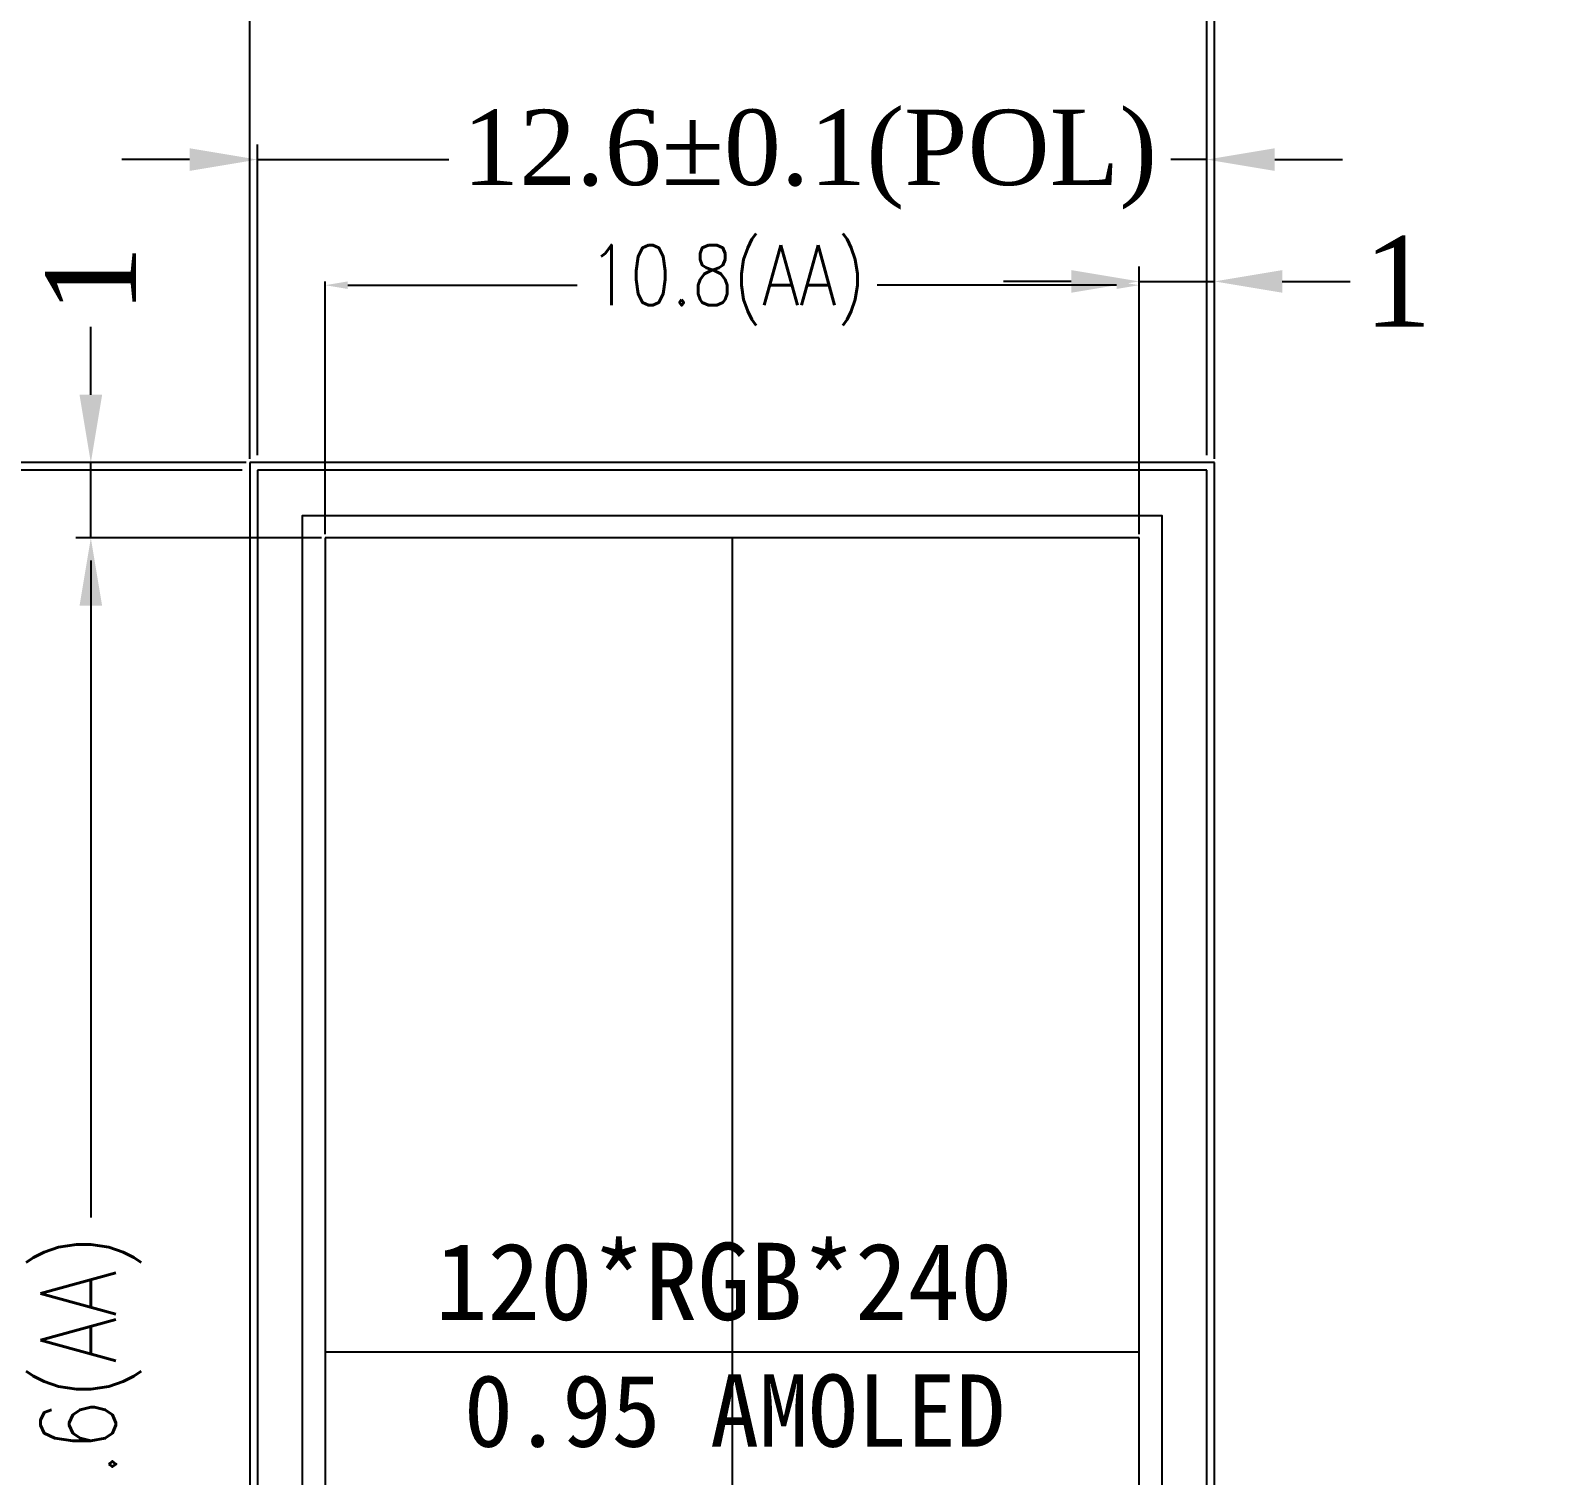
# Model space of a CAD drawing. Header units: millimetres. Extents: x 37 to 234, y -216 to -66.
# Drawn here: x 51.28 to 71.3, y -119.6 to -100.41 of the extents above; entities that cross this region are included whole.
import ezdxf

# ---------------------------------------------------------------- set-up
doc = ezdxf.new("R2010")
doc.units = ezdxf.units.MM
doc.layers.add('dim', color=1, linetype='Continuous', lineweight=9)
for name, color, linetype in [('DIM（标注）', 4, 'Continuous'), ('FPC', 33, 'Continuous'), ('Layout.drawing', 250, 'Continuous'), ('lens', 253, 'Continuous'), ('OCA', 231, 'Continuous'), ('outline.drawing', 5, 'Continuous')]:
    doc.layers.add(name, color=color, linetype=linetype)
doc.styles.add('STYLE1', font='', dxfattribs={"width": 0.9})
doc.styles.add('ZIF', font='romans.shx', dxfattribs={"width": 0.8, "bigfont": 'gbcbig.shx'})
doc.styles.add('样式 2', font='times.ttf')
doc.styles.get('STYLE1').set_extended_font_data('SimSun')
doc.dimstyles.new('ISO-25$0', dxfattribs={"dimtxt": 1.2, "dimasz": 0.9, "dimexe": 0.2, "dimexo": 0.2, "dimgap": 0.4, "dimtad": 0, "dimdsep": 46, "dimtxsty": '样式 2', "dimcen": 2.5, "dimclrt": 2, "dimadec": 0, "dimazin": 0, "dimtp": 1.2, "dimtm": 1.2, "dimtfac": 1, "dimtmove": 0, "dimatfit": 3, "dimfxl": 0, "dimtolj": 1, "dimarcsym": 0})
doc.dimstyles.new('ZIF', dxfattribs={"dimtxt": 1, "dimasz": 0.3, "dimexe": 0.05, "dimexo": 0.05, "dimgap": 0.1, "dimtad": 0, "dimrnd": 0.0005, "dimzin": 9, "dimdsep": 46, "dimtxsty": 'ZIF', "dimcen": 0.5, "dimadec": 0, "dimazin": 0, "dimtfac": 1, "dimtmove": 0, "dimatfit": 0, "dimfxl": 0, "dimtolj": 1, "dimtzin": 1, "dimarcsym": 0})

# ---------------------------------------------------------------- blocks, each defined once
blk = doc.blocks.new('*D348')
at = {"layer": 'Defpoints', "color": 0}
for p in [(54.196, -106.15), (45.012, -133.5), (54.196, -133.5)]:
    blk.add_point(p, dxfattribs=at)
at = {"layer": 'dim', "color": 0, "lineweight": -2}
for p, q in [((54.146, -106.15), (44.962, -106.15)), ((45.012, -106.45), (45.012, -114.649)), ((45.012, -133.2), (45.012, -124.792)), ((54.146, -133.5), (44.962, -133.5))]:
    blk.add_line(p, q, dxfattribs=at)
at = {"layer": 'dim', "color": 0}
for points in [[(44.962, -106.45), (45.062, -106.45), (45.012, -106.15)], [(44.962, -133.2), (45.062, -133.2), (45.012, -133.5)]]:
    blk.add_solid(points, dxfattribs=at)
at = {"layer": 'dim', "color": 0, "insert": (45.012, -119.721), "char_height": 1, "attachment_point": 5, "rotation": 90, "style": 'ZIF'}
blk.add_mtext('\\A1;27.35%%P0.2(LTPS)', dxfattribs=at)
blk = doc.blocks.new('*D349')
at = {"layer": 'Defpoints', "color": 0}
for p in [(66.996, -99.17), (54.196, -106.15), (66.996, -106.15)]:
    blk.add_point(p, dxfattribs=at)
at = {"layer": 'dim', "color": 0, "lineweight": -2}
for p, q in [((54.196, -106.1), (54.196, -99.12)), ((54.496, -99.17), (54.843, -99.17)), ((66.696, -99.17), (66.35, -99.17)), ((66.996, -106.1), (66.996, -99.12))]:
    blk.add_line(p, q, dxfattribs=at)
at = {"layer": 'dim', "color": 0}
for points in [[(54.496, -99.12), (54.496, -99.22), (54.196, -99.17)], [(66.696, -99.12), (66.696, -99.22), (66.996, -99.17)]]:
    blk.add_solid(points, dxfattribs=at)
at = {"layer": 'dim', "color": 0, "insert": (60.596, -99.17), "char_height": 0.8, "attachment_point": 5, "style": 'ZIF'}
blk.add_mtext('\\A1;12.8%%P0.2{\\Ftxt|c134;(LTPS&ENCAP)}', dxfattribs=at)
blk = doc.blocks.new('*D350')
at = {"layer": 'Defpoints', "color": 0}
for p in [(65.996, -103.796), (55.196, -107.15), (65.996, -107.15)]:
    blk.add_point(p, dxfattribs=at)
at = {"layer": 'dim', "color": 0, "lineweight": -2}
for p, q in [((55.196, -107.1), (55.196, -103.746)), ((55.496, -103.796), (58.539, -103.796)), ((65.696, -103.796), (62.518, -103.796)), ((65.996, -107.1), (65.996, -103.746))]:
    blk.add_line(p, q, dxfattribs=at)
at = {"layer": 'dim', "color": 0}
for points in [[(55.496, -103.746), (55.496, -103.846), (55.196, -103.796)], [(65.696, -103.746), (65.696, -103.846), (65.996, -103.796)]]:
    blk.add_solid(points, dxfattribs=at)
at = {"layer": 'dim', "color": 0, "insert": (60.529, -103.796), "char_height": 0.8, "attachment_point": 5, "style": 'ZIF'}
blk.add_mtext('\\A1;10.8(AA)', dxfattribs=at)
blk = doc.blocks.new('*D351')
at = {"layer": 'Defpoints', "color": 0}
for p in [(55.196, -107.15), (52.086, -128.75), (55.196, -128.75)]:
    blk.add_point(p, dxfattribs=at)
at = {"layer": 'dim', "color": 0, "lineweight": -2}
for p, q in [((55.146, -107.15), (52.036, -107.15)), ((52.086, -107.45), (52.086, -116.167)), ((52.086, -128.45), (52.086, -121.205)), ((55.146, -128.75), (52.036, -128.75))]:
    blk.add_line(p, q, dxfattribs=at)
at = {"layer": 'dim', "color": 0}
for points in [[(52.036, -107.45), (52.136, -107.45), (52.086, -107.15)], [(52.036, -128.45), (52.136, -128.45), (52.086, -128.75)]]:
    blk.add_solid(points, dxfattribs=at)
at = {"layer": 'dim', "color": 0, "insert": (52.086, -118.686), "char_height": 1, "attachment_point": 5, "rotation": 90, "style": 'ZIF'}
blk.add_mtext('\\A1;21.6(AA)', dxfattribs=at)
blk = doc.blocks.new('fht7ui')
at = {"color": 1}
for p, q in [((115.981, -347.857), (115.981, -369.457)), ((110.581, -358.657), (121.381, -358.657))]:
    blk.add_line(p, q, dxfattribs=at)
at = {"layer": 'FPC', "color": 1}
for p, q in [((109.581, -346.857), (109.581, -374.207)), ((122.381, -346.857), (109.581, -346.857)), ((109.581, -346.857), (109.581, -374.207)), ((122.381, -373.407), (122.381, -346.857)), ((122.281, -346.957), (109.681, -346.957)), ((109.681, -346.957), (109.681, -369.957)), ((122.281, -369.957), (122.281, -346.957))]:
    blk.add_line(p, q, dxfattribs=at)
at = {"layer": 'Layout.drawing', "color": 1}
blk.add_line((122.381, -346.857), (109.581, -346.857), dxfattribs=at)
at = {"layer": 'outline.drawing', "color": 1}
for p, q in [((121.381, -347.857), (110.581, -347.857)), ((110.581, -347.857), (110.581, -369.457)), ((121.381, -369.457), (121.381, -347.857))]:
    blk.add_line(p, q, dxfattribs=at)
at = {"layer": 'DIM（标注）', "color": 1, "linetype": 'ByBlock', "style": 'STYLE1'}
for s, height, p in [('120*RGB*240', 1.024, (112.038, -358.235)), ('0.95 AMOLED', 0.96, (112.42, -359.918))]:
    blk.add_text(s, height=height, dxfattribs=at).set_placement(p)
blk = doc.blocks.new('*D364')
at = {"color": 0, "lineweight": -2}
for p, q in [((54.096, -106.25), (49.351, -106.25)), ((49.551, -107.15), (49.551, -113.444)), ((49.551, -128.35), (49.551, -122.057)), ((54.096, -129.25), (49.351, -129.25))]:
    blk.add_line(p, q, dxfattribs=at)
at = {"color": 0}
for points in [[(49.401, -107.15), (49.701, -107.15), (49.551, -106.25)], [(49.401, -128.35), (49.701, -128.35), (49.551, -129.25)]]:
    blk.add_solid(points, dxfattribs=at)
at = {"layer": 'Defpoints', "color": 0}
for p in [(54.296, -106.25), (49.551, -129.25), (54.296, -129.25)]:
    blk.add_point(p, dxfattribs=at)
at = {"color": 2, "insert": (49.551, -117.75), "char_height": 1, "attachment_point": 5, "rotation": 90, "style": '样式 2'}
blk.add_mtext('\\A1;23%%P0.1(POL)', dxfattribs=at)
blk = doc.blocks.new('*D365')
at = {"color": 0, "lineweight": -2}
for p, q in [((54.296, -106.05), (54.296, -101.929)), ((66.896, -106.05), (66.896, -101.929)), ((53.396, -102.129), (52.496, -102.129)), ((54.296, -102.129), (56.836, -102.129)), ((66.896, -102.129), (66.415, -102.129)), ((67.796, -102.129), (68.696, -102.129))]:
    blk.add_line(p, q, dxfattribs=at)
at = {"color": 0}
for points in [[(53.396, -101.979), (53.396, -102.279), (54.296, -102.129)], [(67.796, -101.979), (67.796, -102.279), (66.896, -102.129)]]:
    blk.add_solid(points, dxfattribs=at)
at = {"layer": 'Defpoints', "color": 0}
for p in [(66.896, -102.129), (54.296, -106.25), (66.896, -106.25)]:
    blk.add_point(p, dxfattribs=at)
at = {"color": 2, "insert": (61.625, -102.129), "char_height": 1, "attachment_point": 5, "style": '样式 2'}
blk.add_mtext('\\A1;12.6%%P0.1(POL)', dxfattribs=at)
blk = doc.blocks.new('*D366')
at = {"color": 0, "lineweight": -2}
for p, q in [((65.996, -106.95), (65.996, -103.546)), ((66.996, -105.95), (66.996, -103.546)), ((65.096, -103.746), (64.196, -103.746)), ((65.996, -103.746), (66.996, -103.746)), ((67.896, -103.746), (68.796, -103.746))]:
    blk.add_line(p, q, dxfattribs=at)
at = {"color": 0}
for points in [[(65.096, -103.596), (65.096, -103.896), (65.996, -103.746)], [(67.896, -103.596), (67.896, -103.896), (66.996, -103.746)]]:
    blk.add_solid(points, dxfattribs=at)
at = {"layer": 'Defpoints', "color": 0}
for p in [(66.996, -103.746), (66.996, -106.15), (65.996, -107.15)]:
    blk.add_point(p, dxfattribs=at)
at = {"color": 2, "insert": (69.427, -103.746), "char_height": 1.2, "attachment_point": 5, "style": '样式 2'}
blk.add_mtext('\\A1;1', dxfattribs=at)
blk = doc.blocks.new('*D367')
at = {"color": 0, "lineweight": -2}
for p, q in [((66.896, -101.929), (66.896, -98.969)), ((66.996, -98.97), (66.996, -98.969)), ((65.996, -99.169), (65.096, -99.169)), ((66.896, -99.169), (66.996, -99.169)), ((67.896, -99.169), (68.796, -99.169))]:
    blk.add_line(p, q, dxfattribs=at)
at = {"color": 0}
for points in [[(65.996, -99.019), (65.996, -99.319), (66.896, -99.169)], [(67.896, -99.019), (67.896, -99.319), (66.996, -99.169)]]:
    blk.add_solid(points, dxfattribs=at)
at = {"layer": 'Defpoints', "color": 0}
for p in [(66.996, -99.169), (66.996, -99.17), (66.896, -102.129)]:
    blk.add_point(p, dxfattribs=at)
at = {"color": 2, "insert": (70.164, -99.169), "char_height": 1.2, "attachment_point": 5, "style": '样式 2'}
blk.add_mtext('\\A1;0.1', dxfattribs=at)
blk = doc.blocks.new('*D368')
at = {"color": 0, "lineweight": -2}
for p, q in [((45.012, -105.25), (45.012, -104.35)), ((53.996, -106.15), (44.812, -106.15)), ((54.096, -106.25), (44.812, -106.25)), ((45.012, -106.25), (45.012, -106.15)), ((45.012, -107.15), (45.012, -108.05))]:
    blk.add_line(p, q, dxfattribs=at)
at = {"color": 0}
for points in [[(44.862, -105.25), (45.162, -105.25), (45.012, -106.15)], [(44.862, -107.15), (45.162, -107.15), (45.012, -106.25)]]:
    blk.add_solid(points, dxfattribs=at)
at = {"layer": 'Defpoints', "color": 0}
for p in [(45.012, -106.15), (54.196, -106.15), (54.296, -106.25)]:
    blk.add_point(p, dxfattribs=at)
at = {"color": 2, "insert": (45.012, -102.983), "char_height": 1.2, "attachment_point": 5, "rotation": 90, "style": '样式 2'}
blk.add_mtext('\\A1;0.1', dxfattribs=at)
blk = doc.blocks.new('*D369')
at = {"color": 0, "lineweight": -2}
for p, q in [((52.086, -105.25), (52.086, -104.35)), ((53.996, -106.15), (51.886, -106.15)), ((52.086, -107.15), (52.086, -106.15)), ((54.996, -107.15), (51.886, -107.15)), ((52.086, -108.05), (52.086, -108.95))]:
    blk.add_line(p, q, dxfattribs=at)
at = {"color": 0}
for points in [[(51.936, -105.25), (52.236, -105.25), (52.086, -106.15)], [(51.936, -108.05), (52.236, -108.05), (52.086, -107.15)]]:
    blk.add_solid(points, dxfattribs=at)
at = {"layer": 'Defpoints', "color": 0}
for p in [(52.086, -106.15), (54.196, -106.15), (55.196, -107.15)]:
    blk.add_point(p, dxfattribs=at)
at = {"color": 2, "insert": (52.086, -103.719), "char_height": 1.2, "attachment_point": 5, "rotation": 90, "style": '样式 2'}
blk.add_mtext('\\A1;1', dxfattribs=at)

msp = doc.modelspace()

# ---------------------------------------------------------------- linework, layer by layer
at = {"layer": 'lens'}
msp.add_lwpolyline([(66.29637, -106.85027), (66.29637, -129.05027), (54.89637, -129.05027), (54.89637, -106.85027)], close=True, dxfattribs=at)
at = {"layer": 'OCA'}
msp.add_lwpolyline([(54.89637, -106.85027), (66.29637, -106.85027), (66.29637, -129.05027), (54.89637, -129.05027)], close=True, dxfattribs=at)

# ---------------------------------------------------------------- block references
msp.add_blockref('fht7ui', (-55.38446, 240.70677))

# ---------------------------------------------------------------- dimensions: what is measured, and where the dimension line sits
for base, p1, p2, picture, middle in [((66.99637, -99.16943), (66.89637, -102.12852), (66.99637, -99.16971), '*D367', (70.16363, -99.16943)), ((66.99637, -103.74568), (65.99637, -107.15027), (66.99637, -106.15027), '*D366', (69.42737, -103.74568))]:
    dim = msp.add_linear_dim(base=base, p1=p1, p2=p2, dimstyle='ISO-25$0', override={"dimfxl": 0.8, "dimarcsym": 1})
    dim.commit()
    dim.dimension.update_dxf_attribs({"geometry": picture, "text_midpoint": middle})
dim = msp.add_linear_dim(base=(66.89637, -102.12852), p1=(54.29637, -106.25027), p2=(66.89637, -106.25027), text='<>%%P0.1(POL)', dimstyle='ISO-25$0', override={"dimtxt": 1, "dimfxl": 0.8, "dimarcsym": 1})
dim.commit()
dim.dimension.update_dxf_attribs({"geometry": '*D365', "text_midpoint": (61.62528, -102.12852), "dimtype": 160})
for base, p1, picture, middle in [((45.01178, -106.15027), (54.29637, -106.25027), '*D368', (45.01178, -102.983)), ((52.08571, -106.15027), (55.19637, -107.15027), '*D369', (52.08571, -103.71926))]:
    dim = msp.add_linear_dim(base=base, p1=p1, p2=(54.19637, -106.15027), angle=90, dimstyle='ISO-25$0', override={"dimfxl": 0.8, "dimarcsym": 1})
    dim.commit()
    dim.dimension.update_dxf_attribs({"geometry": picture, "text_midpoint": middle})
dim = msp.add_linear_dim(base=(49.55069, -129.25027), p1=(54.29637, -106.25027), p2=(54.29637, -129.25027), angle=90, text='<>%%P0.1(POL)', dimstyle='ISO-25$0', override={"dimtxt": 1, "dimfxl": 0.8, "dimarcsym": 1})
dim.commit()
dim.dimension.update_dxf_attribs({"geometry": '*D364', "text_midpoint": (49.55069, -117.75027), "dimtype": 160})
at = {"layer": 'dim'}
for base, p1, p2, text, picture, middle in [((66.99637, -99.16971), (54.19639, -106.15027), (66.99637, -106.15027), '<>%%P0.2{\\Ftxt|c134;(LTPS&ENCAP)}', '*D349', (60.59638, -99.16971)), ((65.99637, -103.79568), (55.19637, -107.15027), (65.99637, -107.15027), '<>(AA)', '*D350', (60.52888, -103.79568))]:
    dim = msp.add_linear_dim(base=base, p1=p1, p2=p2, text=text, dimstyle='ZIF', override={"dimtxt": 0.8, "dimtp": 0.1, "dimtm": 0.1}, dxfattribs=at)
    dim.commit()
    dim.dimension.update_dxf_attribs({"geometry": picture, "text_midpoint": middle, "dimtype": 160})
for base, p1, p2, text, picture, middle in [((45.01178, -133.50027), (54.19639, -106.15027), (54.19637, -133.50027), '<>%%P0.2(LTPS)', '*D348', (45.01178, -119.7207)), ((52.08571, -128.75027), (55.19637, -107.15027), (55.19637, -128.75027), '<>(AA)', '*D351', (52.08571, -118.68581))]:
    dim = msp.add_linear_dim(base=base, p1=p1, p2=p2, angle=90, text=text, dimstyle='ZIF', override={"dimtp": 0.1, "dimtm": 0.1}, dxfattribs=at)
    dim.commit()
    dim.dimension.update_dxf_attribs({"geometry": picture, "text_midpoint": middle, "dimtype": 160})

doc.saveas('drawing.dxf')
